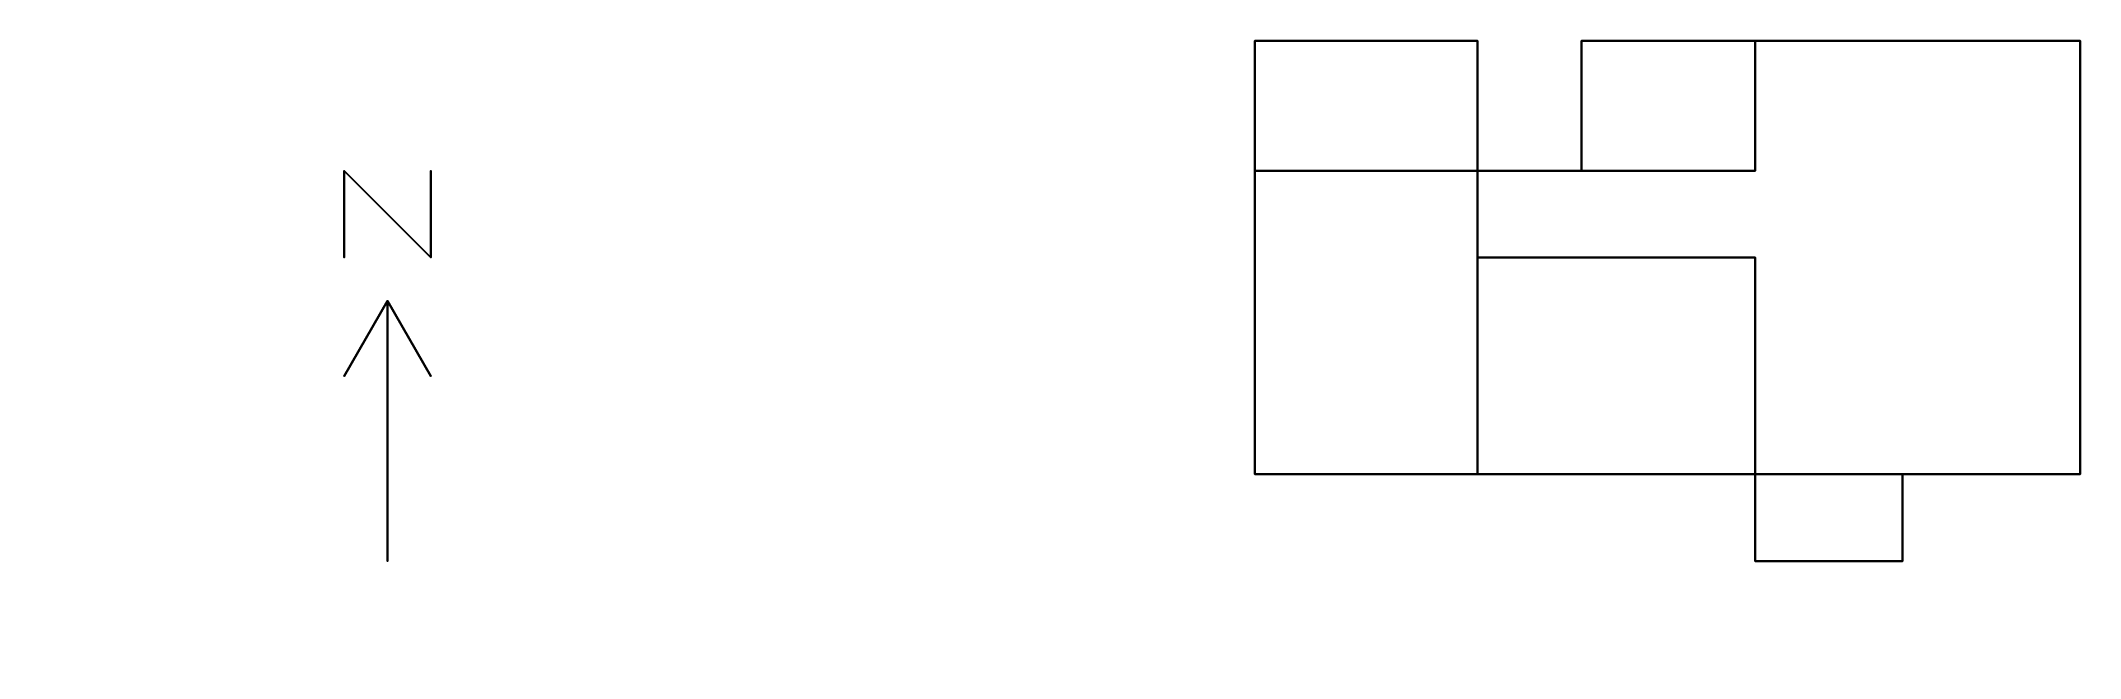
# Model space of a CAD drawing. Header units: metres. Extents: x -14 to 9.5, y -2.1 to 5.
import ezdxf

# ---------------------------------------------------------------- set-up
doc = ezdxf.new("R2010")
doc.units = ezdxf.units.M

msp = doc.modelspace()

# ---------------------------------------------------------------- linework, layer by layer
at = {"layer": '1', "color": 3}
for points in [[(-10.5, 3.5, 0.1), (-10.5, 3.5), (-10.5, 2.5), (-10.5, 2.5, 0.1)], [(-10.5, 3.5, 0.1), (-10.5, 3.5), (-9.5, 2.5), (-9.5, 2.5, 0.1)], [(-9.5, 3.5, 0.1), (-9.5, 3.5), (-9.5, 2.5), (-9.5, 2.5, 0.1)], [(-10, 2, 0.1), (-10, 2), (-10.5, 1.134), (-10.5, 1.134, 0.1)], [(-10, 2, 0.1), (-10, 2), (-10, -1), (-10, -1, 0.1)], [(-10, 2, 0.1), (-10, 2), (-9.5, 1.134), (-9.5, 1.134, 0.1)]]:
    msp.add_3dface(points, dxfattribs=at)
at = {"layer": 'F1_BWC1', "color": 43}
for points in [[(2.57, 5, 2.6), (2.57, 5), (0, 5), (0, 5, 2.6)], [(0, 5, 2.6), (0, 5), (0, 3.5), (0, 3.5, 2.6)], [(2.57, 3.5, 2.6), (2.57, 3.5), (2.57, 5), (2.57, 5, 2.6)], [(0, 3.5, 2.6), (0, 3.5), (2.57, 3.5), (2.57, 3.5, 2.6)]]:
    msp.add_3dface(points, dxfattribs=at)
at = {"layer": 'F1_BWC1', "color": 8}
msp.add_3dface([(2.57, 5), (2.57, 3.5), (0, 3.5), (0, 5)], dxfattribs=at)
at = {"layer": 'F1_BWC1', "color": 15}
msp.add_3dface([(0, 5, 2.6), (0, 3.5, 2.6), (2.57, 3.5, 2.6), (2.57, 5, 2.6)], dxfattribs=at)
at = {"layer": 'F1_BWC1', "color": 143}
msp.add_3dface([(0, 4.55, 1.6), (0, 4.55, 1), (0, 3.95, 1), (0, 3.95, 1.6)], dxfattribs=at)
at = {"layer": 'F1_BWC1', "color": 45}
msp.add_3dface([(0.885, 3.5, 2.1), (0.885, 3.5), (1.685, 3.5), (1.685, 3.5, 2.1)], dxfattribs=at)
at = {"layer": 'F1_BWC2', "color": 43}
for points in [[(5.77, 5, 2.6), (5.77, 5), (3.77, 5), (3.77, 5, 2.6)], [(3.77, 5, 2.6), (3.77, 5), (3.77, 3.5), (3.77, 3.5, 2.6)], [(5.77, 3.5, 2.6), (5.77, 3.5), (5.77, 5), (5.77, 5, 2.6)], [(3.77, 3.5, 2.6), (3.77, 3.5), (5.77, 3.5), (5.77, 3.5, 2.6)]]:
    msp.add_3dface(points, dxfattribs=at)
at = {"layer": 'F1_BWC2', "color": 8}
msp.add_3dface([(5.77, 5), (5.77, 3.5), (3.77, 3.5), (3.77, 5)], dxfattribs=at)
at = {"layer": 'F1_BWC2', "color": 15}
msp.add_3dface([(3.77, 5, 2.6), (3.77, 3.5, 2.6), (5.77, 3.5, 2.6), (5.77, 5, 2.6)], dxfattribs=at)
at = {"layer": 'F1_BWC2', "color": 143}
msp.add_3dface([(3.77, 4.55, 1.6), (3.77, 4.55, 1), (3.77, 3.95, 1), (3.77, 3.95, 1.6)], dxfattribs=at)
at = {"layer": 'F1_BWC2', "color": 45}
msp.add_3dface([(4.37, 3.5, 2.1), (4.37, 3.5), (5.17, 3.5), (5.17, 3.5, 2.1)], dxfattribs=at)
at = {"layer": 'F1_DORM1', "color": 43}
for points in [[(2.57, 3.5, 2.6), (2.57, 3.5), (0, 3.5), (0, 3.5, 2.6)], [(0, 3.5, 2.6), (0, 3.5), (0, 0), (0, 0, 2.6)], [(2.57, 2.5, 2.6), (2.57, 2.5), (2.57, 3.5), (2.57, 3.5, 2.6)], [(2.57, 0, 2.6), (2.57, 0), (2.57, 2.5), (2.57, 2.5, 2.6)], [(0, 0, 2.6), (0, 0), (2.57, 0), (2.57, 0, 2.6)]]:
    msp.add_3dface(points, dxfattribs=at)
at = {"layer": 'F1_DORM1', "color": 8}
msp.add_3dface([(2.57, 3.5), (2.57, 0), (0, 0), (0, 3.5)], dxfattribs=at)
at = {"layer": 'F1_DORM1', "color": 15}
msp.add_3dface([(0, 3.5, 2.6), (0, 0, 2.6), (2.57, 0, 2.6), (2.57, 3.5, 2.6)], dxfattribs=at)
at = {"layer": 'F1_DORM1', "color": 45}
for points in [[(1.685, 3.5, 2.1), (1.685, 3.5), (0.885, 3.5), (0.885, 3.5, 2.1)], [(2.57, 2.6, 2.1), (2.57, 2.6), (2.57, 3.4), (2.57, 3.4, 2.1)]]:
    msp.add_3dface(points, dxfattribs=at)
at = {"layer": 'F1_DORM1', "color": 143}
msp.add_3dface([(0.71, 0, 1.88), (0.71, 0, 0.72), (1.86, 0, 0.72), (1.86, 0, 1.88)], dxfattribs=at)
at = {"layer": 'F1_DORM2', "color": 43}
for points in [[(5.77, 2.5, 2.6), (5.77, 2.5), (2.57, 2.5), (2.57, 2.5, 2.6)], [(2.57, 2.5, 2.6), (2.57, 2.5), (2.57, 0), (2.57, 0, 2.6)], [(5.77, 0, 2.6), (5.77, 0), (5.77, 2.5), (5.77, 2.5, 2.6)], [(2.57, 0, 2.6), (2.57, 0), (5.77, 0), (5.77, 0, 2.6)]]:
    msp.add_3dface(points, dxfattribs=at)
at = {"layer": 'F1_DORM2', "color": 8}
msp.add_3dface([(5.77, 2.5), (5.77, 0), (2.57, 0), (2.57, 2.5)], dxfattribs=at)
at = {"layer": 'F1_DORM2', "color": 15}
msp.add_3dface([(2.57, 2.5, 2.6), (2.57, 0, 2.6), (5.77, 0, 2.6), (5.77, 2.5, 2.6)], dxfattribs=at)
at = {"layer": 'F1_DORM2', "color": 45}
msp.add_3dface([(4.57, 2.5, 2.1), (4.57, 2.5), (3.77, 2.5), (3.77, 2.5, 2.1)], dxfattribs=at)
at = {"layer": 'F1_DORM2', "color": 143}
msp.add_3dface([(3.455, 0, 1.88), (3.455, 0, 0.72), (4.885, 0, 0.72), (4.885, 0, 1.88)], dxfattribs=at)
at = {"layer": 'F1_LIV', "color": 8}
msp.add_polyline3d([(9.52, 5, 0), (9.52, 0, 0), (5.77, 0, 0), (5.77, 2.5, 0), (2.57, 2.5, 0), (2.57, 3.5, 0), (5.77, 3.5, 0), (5.77, 5, 0)], close=True, dxfattribs=at)
at = {"layer": 'F1_LIV', "color": 15}
msp.add_polyline3d([(2.57, 3.5, 2.6), (2.57, 2.5, 2.6), (5.77, 2.5, 2.6), (5.77, 0, 2.6), (9.52, 0, 2.6), (9.52, 5, 2.6), (5.77, 5, 2.6), (5.77, 3.5, 2.6)], close=True, dxfattribs=at)
at = {"layer": 'F1_LIV', "color": 43}
for points in [[(9.52, 5, 2.6), (9.52, 5), (5.77, 5), (5.77, 5, 2.6)], [(5.77, 5, 2.6), (5.77, 5), (5.77, 3.5), (5.77, 3.5, 2.6)], [(9.52, 0, 2.6), (9.52, 0), (9.52, 5), (9.52, 5, 2.6)], [(3.77, 3.5, 2.6), (3.77, 3.5), (2.57, 3.5), (2.57, 3.5, 2.6)], [(2.57, 3.5, 2.6), (2.57, 3.5), (2.57, 2.5), (2.57, 2.5, 2.6)], [(5.77, 3.5, 2.6), (5.77, 3.5), (3.77, 3.5), (3.77, 3.5, 2.6)], [(2.57, 2.5, 2.6), (2.57, 2.5), (5.77, 2.5), (5.77, 2.5, 2.6)], [(5.77, 2.5, 2.6), (5.77, 2.5), (5.77, 0), (5.77, 0, 2.6)], [(5.77, 0, 2.6), (5.77, 0), (7.47, 0), (7.47, 0, 2.6)], [(7.47, 0, 2.6), (7.47, 0), (9.52, 0), (9.52, 0, 2.6)]]:
    msp.add_3dface(points, dxfattribs=at)
at = {"layer": 'F1_LIV', "color": 45}
for points in [[(2.57, 3.4, 2.1), (2.57, 3.4), (2.57, 2.6), (2.57, 2.6, 2.1)], [(5.17, 3.5, 2.1), (5.17, 3.5), (4.37, 3.5), (4.37, 3.5, 2.1)], [(3.77, 2.5, 2.1), (3.77, 2.5), (4.57, 2.5), (4.57, 2.5, 2.1)]]:
    msp.add_3dface(points, dxfattribs=at)
at = {"layer": 'F1_LIV', "color": 13}
for points in [[(7.47, 0), (7.47, -1), (5.77, -1), (5.77, 0)], [(5.77, 0), (5.77, -1), (7.47, -1), (7.47, 0)], [(5.77, 0, 2.6), (5.77, -1, 2.6), (7.47, -1, 2.6), (7.47, 0, 2.6)], [(7.47, 0, 2.6), (7.47, -1, 2.6), (5.77, -1, 2.6), (5.77, 0, 2.6)], [(5.77, 0, 1.1), (5.77, 0), (5.77, -1), (5.77, -1, 1.1)], [(5.77, -1, 1.1), (5.77, -1), (5.77, 0), (5.77, 0, 1.1)], [(7.47, -1, 1.1), (7.47, -1), (7.47, 0), (7.47, 0, 1.1)], [(7.47, 0, 1.1), (7.47, 0), (7.47, -1), (7.47, -1, 1.1)], [(5.77, -1, 1.1), (5.77, -1), (7.47, -1), (7.47, -1, 1.1)], [(7.47, -1, 1.1), (7.47, -1), (5.77, -1), (5.77, -1, 1.1)]]:
    msp.add_3dface(points, dxfattribs=at)
at = {"layer": 'F1_LIV', "color": 143}
for points in [[(6.24, 0, 1.88), (6.24, 0, 0.72), (7, 0, 0.72), (7, 0, 1.88)], [(8.035, 0, 1.88), (8.035, 0, 0.72), (8.955, 0, 0.72), (8.955, 0, 1.88)]]:
    msp.add_3dface(points, dxfattribs=at)
at = {"layer": 'F2_BWC1', "color": 43}
for points in [[(2.57, 5, 5.2), (2.57, 5, 2.6), (0, 5, 2.6), (0, 5, 5.2)], [(0, 5, 5.2), (0, 5, 2.6), (0, 3.5, 2.6), (0, 3.5, 5.2)], [(2.57, 3.5, 5.2), (2.57, 3.5, 2.6), (2.57, 5, 2.6), (2.57, 5, 5.2)], [(0, 3.5, 5.2), (0, 3.5, 2.6), (2.57, 3.5, 2.6), (2.57, 3.5, 5.2)]]:
    msp.add_3dface(points, dxfattribs=at)
at = {"layer": 'F2_BWC1', "color": 8}
msp.add_3dface([(2.57, 5, 2.6), (2.57, 3.5, 2.6), (0, 3.5, 2.6), (0, 5, 2.6)], dxfattribs=at)
at = {"layer": 'F2_BWC1', "color": 15}
msp.add_3dface([(0, 5, 5.2), (0, 3.5, 5.2), (2.57, 3.5, 5.2), (2.57, 5, 5.2)], dxfattribs=at)
at = {"layer": 'F2_BWC1', "color": 143}
msp.add_3dface([(0, 4.55, 4.2), (0, 4.55, 3.6), (0, 3.95, 3.6), (0, 3.95, 4.2)], dxfattribs=at)
at = {"layer": 'F2_BWC1', "color": 45}
msp.add_3dface([(0.885, 3.5, 4.7), (0.885, 3.5, 2.6), (1.685, 3.5, 2.6), (1.685, 3.5, 4.7)], dxfattribs=at)
at = {"layer": 'F2_BWC2', "color": 43}
for points in [[(5.77, 5, 5.2), (5.77, 5, 2.6), (3.77, 5, 2.6), (3.77, 5, 5.2)], [(3.77, 5, 5.2), (3.77, 5, 2.6), (3.77, 3.5, 2.6), (3.77, 3.5, 5.2)], [(5.77, 3.5, 5.2), (5.77, 3.5, 2.6), (5.77, 5, 2.6), (5.77, 5, 5.2)], [(3.77, 3.5, 5.2), (3.77, 3.5, 2.6), (5.77, 3.5, 2.6), (5.77, 3.5, 5.2)]]:
    msp.add_3dface(points, dxfattribs=at)
at = {"layer": 'F2_BWC2', "color": 8}
msp.add_3dface([(5.77, 5, 2.6), (5.77, 3.5, 2.6), (3.77, 3.5, 2.6), (3.77, 5, 2.6)], dxfattribs=at)
at = {"layer": 'F2_BWC2', "color": 15}
msp.add_3dface([(3.77, 5, 5.2), (3.77, 3.5, 5.2), (5.77, 3.5, 5.2), (5.77, 5, 5.2)], dxfattribs=at)
at = {"layer": 'F2_BWC2', "color": 143}
msp.add_3dface([(3.77, 4.55, 4.2), (3.77, 4.55, 3.6), (3.77, 3.95, 3.6), (3.77, 3.95, 4.2)], dxfattribs=at)
at = {"layer": 'F2_BWC2', "color": 45}
msp.add_3dface([(4.37, 3.5, 4.7), (4.37, 3.5, 2.6), (5.17, 3.5, 2.6), (5.17, 3.5, 4.7)], dxfattribs=at)
at = {"layer": 'F2_DORM1', "color": 43}
for points in [[(2.57, 3.5, 5.2), (2.57, 3.5, 2.6), (0, 3.5, 2.6), (0, 3.5, 5.2)], [(0, 3.5, 5.2), (0, 3.5, 2.6), (0, 0, 2.6), (0, 0, 5.2)], [(2.57, 2.5, 5.2), (2.57, 2.5, 2.6), (2.57, 3.5, 2.6), (2.57, 3.5, 5.2)], [(2.57, 0, 5.2), (2.57, 0, 2.6), (2.57, 2.5, 2.6), (2.57, 2.5, 5.2)], [(0, 0, 5.2), (0, 0, 2.6), (2.57, 0, 2.6), (2.57, 0, 5.2)]]:
    msp.add_3dface(points, dxfattribs=at)
at = {"layer": 'F2_DORM1', "color": 8}
msp.add_3dface([(2.57, 3.5, 2.6), (2.57, 0, 2.6), (0, 0, 2.6), (0, 3.5, 2.6)], dxfattribs=at)
at = {"layer": 'F2_DORM1', "color": 15}
msp.add_3dface([(0, 3.5, 5.2), (0, 0, 5.2), (2.57, 0, 5.2), (2.57, 3.5, 5.2)], dxfattribs=at)
at = {"layer": 'F2_DORM1', "color": 45}
for points in [[(1.685, 3.5, 4.7), (1.685, 3.5, 2.6), (0.885, 3.5, 2.6), (0.885, 3.5, 4.7)], [(2.57, 2.6, 4.7), (2.57, 2.6, 2.6), (2.57, 3.4, 2.6), (2.57, 3.4, 4.7)]]:
    msp.add_3dface(points, dxfattribs=at)
at = {"layer": 'F2_DORM1', "color": 143}
msp.add_3dface([(0.71, 0, 4.48), (0.71, 0, 3.32), (1.86, 0, 3.32), (1.86, 0, 4.48)], dxfattribs=at)
at = {"layer": 'F2_DORM2', "color": 43}
for points in [[(5.77, 2.5, 5.2), (5.77, 2.5, 2.6), (2.57, 2.5, 2.6), (2.57, 2.5, 5.2)], [(2.57, 2.5, 5.2), (2.57, 2.5, 2.6), (2.57, 0, 2.6), (2.57, 0, 5.2)], [(5.77, 0, 5.2), (5.77, 0, 2.6), (5.77, 2.5, 2.6), (5.77, 2.5, 5.2)], [(2.57, 0, 5.2), (2.57, 0, 2.6), (5.77, 0, 2.6), (5.77, 0, 5.2)]]:
    msp.add_3dface(points, dxfattribs=at)
at = {"layer": 'F2_DORM2', "color": 8}
msp.add_3dface([(5.77, 2.5, 2.6), (5.77, 0, 2.6), (2.57, 0, 2.6), (2.57, 2.5, 2.6)], dxfattribs=at)
at = {"layer": 'F2_DORM2', "color": 15}
msp.add_3dface([(2.57, 2.5, 5.2), (2.57, 0, 5.2), (5.77, 0, 5.2), (5.77, 2.5, 5.2)], dxfattribs=at)
at = {"layer": 'F2_DORM2', "color": 45}
msp.add_3dface([(4.57, 2.5, 4.7), (4.57, 2.5, 2.6), (3.77, 2.5, 2.6), (3.77, 2.5, 4.7)], dxfattribs=at)
at = {"layer": 'F2_DORM2', "color": 143}
msp.add_3dface([(3.455, 0, 4.48), (3.455, 0, 3.32), (4.885, 0, 3.32), (4.885, 0, 4.48)], dxfattribs=at)
at = {"layer": 'F2_LIV', "color": 8}
msp.add_polyline3d([(9.52, 5, 2.6), (9.52, 0, 2.6), (5.77, 0, 2.6), (5.77, 2.5, 2.6), (2.57, 2.5, 2.6), (2.57, 3.5, 2.6), (5.77, 3.5, 2.6), (5.77, 5, 2.6)], close=True, dxfattribs=at)
at = {"layer": 'F2_LIV', "color": 15}
msp.add_polyline3d([(2.57, 3.5, 5.2), (2.57, 2.5, 5.2), (5.77, 2.5, 5.2), (5.77, 0, 5.2), (9.52, 0, 5.2), (9.52, 5, 5.2), (5.77, 5, 5.2), (5.77, 3.5, 5.2)], close=True, dxfattribs=at)
at = {"layer": 'F2_LIV', "color": 43}
for points in [[(9.52, 5, 5.2), (9.52, 5, 2.6), (5.77, 5, 2.6), (5.77, 5, 5.2)], [(5.77, 5, 5.2), (5.77, 5, 2.6), (5.77, 3.5, 2.6), (5.77, 3.5, 5.2)], [(9.52, 0, 5.2), (9.52, 0, 2.6), (9.52, 5, 2.6), (9.52, 5, 5.2)], [(3.77, 3.5, 5.2), (3.77, 3.5, 2.6), (2.57, 3.5, 2.6), (2.57, 3.5, 5.2)], [(2.57, 3.5, 5.2), (2.57, 3.5, 2.6), (2.57, 2.5, 2.6), (2.57, 2.5, 5.2)], [(5.77, 3.5, 5.2), (5.77, 3.5, 2.6), (3.77, 3.5, 2.6), (3.77, 3.5, 5.2)], [(2.57, 2.5, 5.2), (2.57, 2.5, 2.6), (5.77, 2.5, 2.6), (5.77, 2.5, 5.2)], [(5.77, 2.5, 5.2), (5.77, 2.5, 2.6), (5.77, 0, 2.6), (5.77, 0, 5.2)], [(5.77, 0, 5.2), (5.77, 0, 2.6), (7.47, 0, 2.6), (7.47, 0, 5.2)], [(7.47, 0, 5.2), (7.47, 0, 2.6), (9.52, 0, 2.6), (9.52, 0, 5.2)]]:
    msp.add_3dface(points, dxfattribs=at)
at = {"layer": 'F2_LIV', "color": 45}
for points in [[(2.57, 3.4, 4.7), (2.57, 3.4, 2.6), (2.57, 2.6, 2.6), (2.57, 2.6, 4.7)], [(5.17, 3.5, 4.7), (5.17, 3.5, 2.6), (4.37, 3.5, 2.6), (4.37, 3.5, 4.7)], [(3.77, 2.5, 4.7), (3.77, 2.5, 2.6), (4.57, 2.5, 2.6), (4.57, 2.5, 4.7)]]:
    msp.add_3dface(points, dxfattribs=at)
at = {"layer": 'F2_LIV', "color": 13}
for points in [[(7.47, 0, 2.6), (7.47, -1, 2.6), (5.77, -1, 2.6), (5.77, 0, 2.6)], [(5.77, 0, 2.6), (5.77, -1, 2.6), (7.47, -1, 2.6), (7.47, 0, 2.6)], [(5.77, 0, 5.2), (5.77, -1, 5.2), (7.47, -1, 5.2), (7.47, 0, 5.2)], [(7.47, 0, 5.2), (7.47, -1, 5.2), (5.77, -1, 5.2), (5.77, 0, 5.2)], [(5.77, 0, 3.7), (5.77, 0, 2.6), (5.77, -1, 2.6), (5.77, -1, 3.7)], [(5.77, -1, 3.7), (5.77, -1, 2.6), (5.77, 0, 2.6), (5.77, 0, 3.7)], [(7.47, -1, 3.7), (7.47, -1, 2.6), (7.47, 0, 2.6), (7.47, 0, 3.7)], [(7.47, 0, 3.7), (7.47, 0, 2.6), (7.47, -1, 2.6), (7.47, -1, 3.7)], [(5.77, -1, 3.7), (5.77, -1, 2.6), (7.47, -1, 2.6), (7.47, -1, 3.7)], [(7.47, -1, 3.7), (7.47, -1, 2.6), (5.77, -1, 2.6), (5.77, -1, 3.7)]]:
    msp.add_3dface(points, dxfattribs=at)
at = {"layer": 'F2_LIV', "color": 143}
for points in [[(6.24, 0, 4.48), (6.24, 0, 3.32), (7, 0, 3.32), (7, 0, 4.48)], [(8.035, 0, 4.48), (8.035, 0, 3.32), (8.955, 0, 3.32), (8.955, 0, 4.48)]]:
    msp.add_3dface(points, dxfattribs=at)
at = {"layer": 'F3_BWC1', "color": 43}
for points in [[(2.57, 5, 7.8), (2.57, 5, 5.2), (0, 5, 5.2), (0, 5, 7.8)], [(0, 5, 7.8), (0, 5, 5.2), (0, 3.5, 5.2), (0, 3.5, 7.8)], [(2.57, 3.5, 7.8), (2.57, 3.5, 5.2), (2.57, 5, 5.2), (2.57, 5, 7.8)], [(0, 3.5, 7.8), (0, 3.5, 5.2), (2.57, 3.5, 5.2), (2.57, 3.5, 7.8)]]:
    msp.add_3dface(points, dxfattribs=at)
at = {"layer": 'F3_BWC1', "color": 8}
msp.add_3dface([(2.57, 5, 5.2), (2.57, 3.5, 5.2), (0, 3.5, 5.2), (0, 5, 5.2)], dxfattribs=at)
at = {"layer": 'F3_BWC1', "color": 15}
msp.add_3dface([(0, 5, 7.8), (0, 3.5, 7.8), (2.57, 3.5, 7.8), (2.57, 5, 7.8)], dxfattribs=at)
at = {"layer": 'F3_BWC1', "color": 143}
msp.add_3dface([(0, 4.55, 6.8), (0, 4.55, 6.2), (0, 3.95, 6.2), (0, 3.95, 6.8)], dxfattribs=at)
at = {"layer": 'F3_BWC1', "color": 45}
msp.add_3dface([(0.885, 3.5, 7.3), (0.885, 3.5, 5.2), (1.685, 3.5, 5.2), (1.685, 3.5, 7.3)], dxfattribs=at)
at = {"layer": 'F3_BWC2', "color": 43}
for points in [[(5.77, 5, 7.8), (5.77, 5, 5.2), (3.77, 5, 5.2), (3.77, 5, 7.8)], [(3.77, 5, 7.8), (3.77, 5, 5.2), (3.77, 3.5, 5.2), (3.77, 3.5, 7.8)], [(5.77, 3.5, 7.8), (5.77, 3.5, 5.2), (5.77, 5, 5.2), (5.77, 5, 7.8)], [(3.77, 3.5, 7.8), (3.77, 3.5, 5.2), (5.77, 3.5, 5.2), (5.77, 3.5, 7.8)]]:
    msp.add_3dface(points, dxfattribs=at)
at = {"layer": 'F3_BWC2', "color": 8}
msp.add_3dface([(5.77, 5, 5.2), (5.77, 3.5, 5.2), (3.77, 3.5, 5.2), (3.77, 5, 5.2)], dxfattribs=at)
at = {"layer": 'F3_BWC2', "color": 15}
msp.add_3dface([(3.77, 5, 7.8), (3.77, 3.5, 7.8), (5.77, 3.5, 7.8), (5.77, 5, 7.8)], dxfattribs=at)
at = {"layer": 'F3_BWC2', "color": 143}
msp.add_3dface([(3.77, 4.55, 6.8), (3.77, 4.55, 6.2), (3.77, 3.95, 6.2), (3.77, 3.95, 6.8)], dxfattribs=at)
at = {"layer": 'F3_BWC2', "color": 45}
msp.add_3dface([(4.37, 3.5, 7.3), (4.37, 3.5, 5.2), (5.17, 3.5, 5.2), (5.17, 3.5, 7.3)], dxfattribs=at)
at = {"layer": 'F3_DORM1', "color": 43}
for points in [[(2.57, 3.5, 7.8), (2.57, 3.5, 5.2), (0, 3.5, 5.2), (0, 3.5, 7.8)], [(0, 3.5, 7.8), (0, 3.5, 5.2), (0, 0, 5.2), (0, 0, 7.8)], [(2.57, 2.5, 7.8), (2.57, 2.5, 5.2), (2.57, 3.5, 5.2), (2.57, 3.5, 7.8)], [(2.57, 0, 7.8), (2.57, 0, 5.2), (2.57, 2.5, 5.2), (2.57, 2.5, 7.8)], [(0, 0, 7.8), (0, 0, 5.2), (2.57, 0, 5.2), (2.57, 0, 7.8)]]:
    msp.add_3dface(points, dxfattribs=at)
at = {"layer": 'F3_DORM1', "color": 8}
msp.add_3dface([(2.57, 3.5, 5.2), (2.57, 0, 5.2), (0, 0, 5.2), (0, 3.5, 5.2)], dxfattribs=at)
at = {"layer": 'F3_DORM1', "color": 15}
msp.add_3dface([(0, 3.5, 7.8), (0, 0, 7.8), (2.57, 0, 7.8), (2.57, 3.5, 7.8)], dxfattribs=at)
at = {"layer": 'F3_DORM1', "color": 45}
for points in [[(1.685, 3.5, 7.3), (1.685, 3.5, 5.2), (0.885, 3.5, 5.2), (0.885, 3.5, 7.3)], [(2.57, 2.6, 7.3), (2.57, 2.6, 5.2), (2.57, 3.4, 5.2), (2.57, 3.4, 7.3)]]:
    msp.add_3dface(points, dxfattribs=at)
at = {"layer": 'F3_DORM1', "color": 143}
msp.add_3dface([(0.71, 0, 7.08), (0.71, 0, 5.92), (1.86, 0, 5.92), (1.86, 0, 7.08)], dxfattribs=at)
at = {"layer": 'F3_DORM2', "color": 43}
for points in [[(5.77, 2.5, 7.8), (5.77, 2.5, 5.2), (2.57, 2.5, 5.2), (2.57, 2.5, 7.8)], [(2.57, 2.5, 7.8), (2.57, 2.5, 5.2), (2.57, 0, 5.2), (2.57, 0, 7.8)], [(5.77, 0, 7.8), (5.77, 0, 5.2), (5.77, 2.5, 5.2), (5.77, 2.5, 7.8)], [(2.57, 0, 7.8), (2.57, 0, 5.2), (5.77, 0, 5.2), (5.77, 0, 7.8)]]:
    msp.add_3dface(points, dxfattribs=at)
at = {"layer": 'F3_DORM2', "color": 8}
msp.add_3dface([(5.77, 2.5, 5.2), (5.77, 0, 5.2), (2.57, 0, 5.2), (2.57, 2.5, 5.2)], dxfattribs=at)
at = {"layer": 'F3_DORM2', "color": 15}
msp.add_3dface([(2.57, 2.5, 7.8), (2.57, 0, 7.8), (5.77, 0, 7.8), (5.77, 2.5, 7.8)], dxfattribs=at)
at = {"layer": 'F3_DORM2', "color": 45}
msp.add_3dface([(4.57, 2.5, 7.3), (4.57, 2.5, 5.2), (3.77, 2.5, 5.2), (3.77, 2.5, 7.3)], dxfattribs=at)
at = {"layer": 'F3_DORM2', "color": 143}
msp.add_3dface([(3.455, 0, 7.08), (3.455, 0, 5.92), (4.885, 0, 5.92), (4.885, 0, 7.08)], dxfattribs=at)
at = {"layer": 'F3_LIV', "color": 8}
msp.add_polyline3d([(9.52, 5, 5.2), (9.52, 0, 5.2), (5.77, 0, 5.2), (5.77, 2.5, 5.2), (2.57, 2.5, 5.2), (2.57, 3.5, 5.2), (5.77, 3.5, 5.2), (5.77, 5, 5.2)], close=True, dxfattribs=at)
at = {"layer": 'F3_LIV', "color": 15}
msp.add_polyline3d([(2.57, 3.5, 7.8), (2.57, 2.5, 7.8), (5.77, 2.5, 7.8), (5.77, 0, 7.8), (9.52, 0, 7.8), (9.52, 5, 7.8), (5.77, 5, 7.8), (5.77, 3.5, 7.8)], close=True, dxfattribs=at)
at = {"layer": 'F3_LIV', "color": 43}
for points in [[(9.52, 5, 7.8), (9.52, 5, 5.2), (5.77, 5, 5.2), (5.77, 5, 7.8)], [(5.77, 5, 7.8), (5.77, 5, 5.2), (5.77, 3.5, 5.2), (5.77, 3.5, 7.8)], [(9.52, 0, 7.8), (9.52, 0, 5.2), (9.52, 5, 5.2), (9.52, 5, 7.8)], [(3.77, 3.5, 7.8), (3.77, 3.5, 5.2), (2.57, 3.5, 5.2), (2.57, 3.5, 7.8)], [(2.57, 3.5, 7.8), (2.57, 3.5, 5.2), (2.57, 2.5, 5.2), (2.57, 2.5, 7.8)], [(5.77, 3.5, 7.8), (5.77, 3.5, 5.2), (3.77, 3.5, 5.2), (3.77, 3.5, 7.8)], [(2.57, 2.5, 7.8), (2.57, 2.5, 5.2), (5.77, 2.5, 5.2), (5.77, 2.5, 7.8)], [(5.77, 2.5, 7.8), (5.77, 2.5, 5.2), (5.77, 0, 5.2), (5.77, 0, 7.8)], [(5.77, 0, 7.8), (5.77, 0, 5.2), (7.47, 0, 5.2), (7.47, 0, 7.8)], [(7.47, 0, 7.8), (7.47, 0, 5.2), (9.52, 0, 5.2), (9.52, 0, 7.8)]]:
    msp.add_3dface(points, dxfattribs=at)
at = {"layer": 'F3_LIV', "color": 45}
for points in [[(2.57, 3.4, 7.3), (2.57, 3.4, 5.2), (2.57, 2.6, 5.2), (2.57, 2.6, 7.3)], [(5.17, 3.5, 7.3), (5.17, 3.5, 5.2), (4.37, 3.5, 5.2), (4.37, 3.5, 7.3)], [(3.77, 2.5, 7.3), (3.77, 2.5, 5.2), (4.57, 2.5, 5.2), (4.57, 2.5, 7.3)]]:
    msp.add_3dface(points, dxfattribs=at)
at = {"layer": 'F3_LIV', "color": 13}
for points in [[(7.47, 0, 5.2), (7.47, -1, 5.2), (5.77, -1, 5.2), (5.77, 0, 5.2)], [(5.77, 0, 5.2), (5.77, -1, 5.2), (7.47, -1, 5.2), (7.47, 0, 5.2)], [(5.77, 0, 7.8), (5.77, -1, 7.8), (7.47, -1, 7.8), (7.47, 0, 7.8)], [(7.47, 0, 7.8), (7.47, -1, 7.8), (5.77, -1, 7.8), (5.77, 0, 7.8)], [(5.77, 0, 6.3), (5.77, 0, 5.2), (5.77, -1, 5.2), (5.77, -1, 6.3)], [(5.77, -1, 6.3), (5.77, -1, 5.2), (5.77, 0, 5.2), (5.77, 0, 6.3)], [(7.47, -1, 6.3), (7.47, -1, 5.2), (7.47, 0, 5.2), (7.47, 0, 6.3)], [(7.47, 0, 6.3), (7.47, 0, 5.2), (7.47, -1, 5.2), (7.47, -1, 6.3)], [(5.77, -1, 6.3), (5.77, -1, 5.2), (7.47, -1, 5.2), (7.47, -1, 6.3)], [(7.47, -1, 6.3), (7.47, -1, 5.2), (5.77, -1, 5.2), (5.77, -1, 6.3)]]:
    msp.add_3dface(points, dxfattribs=at)
at = {"layer": 'F3_LIV', "color": 143}
for points in [[(6.24, 0, 7.08), (6.24, 0, 5.92), (7, 0, 5.92), (7, 0, 7.08)], [(8.035, 0, 7.08), (8.035, 0, 5.92), (8.955, 0, 5.92), (8.955, 0, 7.08)]]:
    msp.add_3dface(points, dxfattribs=at)

doc.saveas('drawing.dxf')
